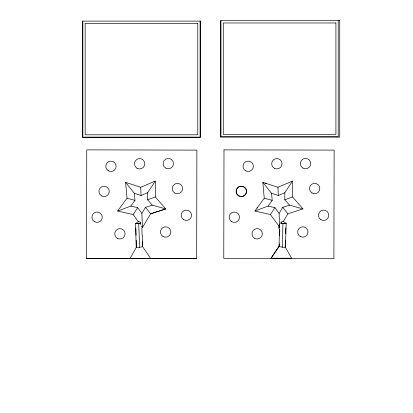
<?xml version="1.0" encoding="UTF-8"?>
<svg xmlns="http://www.w3.org/2000/svg" width="413" height="413" viewBox="0 0 413 413"><rect width="100%" height="100%" fill="white"/><g stroke="black" fill="none" stroke-linecap="round" stroke-linejoin="round"><path stroke-width="0.62" d="M86.534 258.352L86.761 149.867L196.898 150.12L196.671 258.584L86.534 258.332L130.302 258.43M165.727 208.906L152.247 205.153L147.58 199.815L147.596 192.721L155.314 181.07L155.298 196.944L165.758 208.916L150.626 213.8L142.475 227.444L141.845 226.582M223.996 149.867L223.769 258.352L333.905 258.584L334.132 150.1L223.996 149.888M282.224 247.124L282.234 247.124A3.221 0.423 8 0 0 285.46 247.113L286.183 223.371L283.251 221.513L287.861 213.8L302.992 208.916L289.482 205.153L284.815 199.815L284.831 192.721L292.549 181.07M142.082 226.825L141.726 225.813M279.586 227.165L279.018 246.262L270.969 258.275L278.305 258.244M279.379 243.737L279.312 246.102L271.021 258.28L291.717 258.275M279.622 235.456L279.792 229.545M282.234 247.124L282.946 223.263M281.346 258.239L291.681 258.275L285.192 246.897L285.404 240.036M285.595 233.66L285.775 227.78M130.049 258.424L136.44 247.15L136.228 240.283M142.47 227.408L141.86 213.423L145.495 207.331L152.247 205.153M279.689 227.057L279.09 213.423L282.729 207.331L289.482 205.153M279.833 227.233L270.386 214.564L254.888 211.022L264.258 198.178L262.833 182.345L277.944 187.29L292.564 181.044L292.533 196.944L302.992 208.916M140.797 223.779L138.149 223.516M133.187 214.512L137.699 207.672L130.787 206.097L117.71 211.002M270.422 214.512L274.934 207.672L268.016 206.097L254.929 211.007M130.787 206.097L134.968 200.367L134.333 193.299L125.64 182.391M268.016 206.097L272.198 200.367L271.563 193.299L262.947 182.484M257.139 207.935L257.361 207.667A1.136 0.568 16.7 0 0 257.134 207.946L257.345 207.687M136.347 223.572L135.624 223.603L138.36 221.76L133.156 214.564L117.653 211.022L127.028 198.178L125.604 182.345L140.714 187.29L155.334 181.044M138.747 223.753C142.155 222.865 139.367 221.482 138.355 221.595M134.333 193.299L141.076 195.509L147.596 192.721M271.563 193.299L278.305 195.509L284.831 192.721M147.58 199.815L155.242 196.96M284.815 199.815L292.476 196.96M150.626 213.8L165.758 208.916M139.625 247.335L138.737 223.495M139.449 247.366A3.221 0.423 -8 0 1 136.223 247.346L135.5 223.603L136.161 223.578M136.223 223.572L136.739 223.557M136.445 223.567L136.863 223.552M136.698 223.557L137.348 223.536M137.25 223.541L137.937 223.521M137.544 223.531L138.35 223.505M150.311 258.471L196.671 258.564M280.995 223.547L284.717 223.319M150.59 258.466L142.423 246.344L142.279 241.404M149.852 258.471L129.966 258.512L130.25 258.43M142.129 258.543L150.714 258.507L145.934 258.476M142.129 258.471L138.071 258.543M285.233 223.335L286.132 223.366M134.416 258.538L135.268 258.538M139.517 258.466L132.532 258.533M133.636 258.445L131.566 258.435M132.212 258.533L130.947 258.435M131.628 258.528L130.694 258.43M131.127 258.523L130.534 258.523M285.522 223.345L285.997 223.366M284.407 223.309L285.46 223.345M283.333 223.278L283.834 223.288M282.172 247.119L282.094 247.108A3.314 0.428 7.3 0 1 279.028 246.272A3.263 0.47 7 0 1 279.338 246.107M264.315 198.194L272.198 200.367M127.085 198.194L134.968 200.367M265.471 183.207L265.347 183.166A1.998 1.998 0 0 1 266.308 183.455M265.791 183.31L266.204 183.449M283.287 221.322C282.105 221.141 279.746 222.715 282.936 223.521M282.729 207.331L287.716 213.614M145.495 207.331L150.59 213.748M274.934 207.672L279.09 213.423M137.699 207.672L141.86 213.423M277.949 187.373L278.305 195.509M140.714 187.347L141.076 195.509M135.856 228.017L136.084 235.379M142.335 235.343L142.666 246.494A3.314 0.428 -7.3 0 1 139.615 247.294M141.881 227.816L142.098 235.229M338.216 20.66L338.216 136.672L220.97 136.672L220.97 20.66M200.093 21.104L200.093 137.116L82.848 137.116L82.848 21.104M279.647 227.129A3.469 0.367 -67.2 0 1 279.751 226.794M279.725 227.455A2.948 0.547 33.6 0 1 279.673 227.047M280.923 223.624A1.802 0.996 -59.2 0 1 281.026 222.271M278.398 228.27A9.814 2.865 -62.6 0 1 279.678 224.016M285.182 246.897A3.314 0.434 8.3 0 1 285.46 247.077M142.402 246.349A3.263 0.47 -7 0 1 142.64 246.447M140.219 222.545A1.729 0.537 66 0 1 140.497 223.474M139.718 223.18A8.632 0.971 62.7 0 1 140.312 224.419M136.223 247.31A3.314 0.434 -8.3 0 1 136.45 247.15M339.749 20.65L220.501 20.65L220.501 137.137L339.749 137.137L339.749 20.65M200.398 21.094L82.419 21.094L82.419 137.581L200.398 137.581L200.398 21.094M335.914 22.963L223.273 22.963L223.273 134.37L335.914 134.37L335.914 22.963M197.791 23.407L85.15 23.407L85.15 134.814L197.791 134.814L197.791 23.407M254.501 238.239A5.183 5.183 0 0 0 262.338 233.861A5.183 5.183 0 0 0 254.625 229.261A5.183 5.183 0 0 0 254.501 238.239M238.678 195.829A5.183 5.183 0 0 0 246.515 191.446A5.183 5.183 0 0 0 238.802 186.846A5.183 5.183 0 0 0 238.678 195.829A5.183 5.183 0 0 0 246.515 191.456A5.183 5.183 0 0 0 238.802 186.862A5.183 5.183 0 0 0 238.678 195.839M245.544 170.745A5.183 5.183 0 0 0 253.381 166.362A5.183 5.183 0 0 0 245.668 161.767A5.183 5.183 0 0 0 245.544 170.745M300.189 236.437A5.183 5.183 0 0 0 308.026 232.054A5.183 5.183 0 0 0 300.313 227.46A5.183 5.183 0 0 0 300.189 236.437M231.657 221.667A5.183 5.183 0 0 0 239.499 217.284A5.183 5.183 0 0 0 231.781 212.69A5.183 5.183 0 0 0 231.657 221.667M302.874 168.055A5.183 5.183 0 0 0 310.715 163.672A5.183 5.183 0 0 0 302.997 159.077A5.183 5.183 0 0 0 302.874 168.055M274.211 168.205A5.183 5.183 0 0 0 282.048 163.822A5.183 5.183 0 0 0 274.335 159.227A5.183 5.183 0 0 0 274.211 168.205M320.942 219.716A5.183 5.183 0 0 0 328.779 215.333A5.183 5.183 0 0 0 321.066 210.738A5.183 5.183 0 0 0 320.942 219.716M311.985 192.99A5.183 5.183 0 0 0 319.822 188.607A5.183 5.183 0 0 0 312.109 184.012A5.183 5.183 0 0 0 311.985 192.99M174.751 193.016A5.183 5.183 0 0 0 182.587 188.633A5.183 5.183 0 0 0 174.875 184.033A5.183 5.183 0 0 0 174.751 193.016M165.644 168.07A5.183 5.183 0 0 0 173.481 163.687A5.183 5.183 0 0 0 165.768 159.093A5.183 5.183 0 0 0 165.644 168.07M136.977 168.22A5.183 5.183 0 0 0 144.813 163.837A5.183 5.183 0 0 0 137.101 159.242A5.183 5.183 0 0 0 136.977 168.22M183.708 219.726A5.183 5.183 0 0 0 191.544 215.343A5.183 5.183 0 0 0 183.831 210.749A5.183 5.183 0 0 0 183.708 219.726M162.954 236.448A5.183 5.183 0 0 0 170.796 232.065A5.183 5.183 0 0 0 163.078 227.47A5.183 5.183 0 0 0 162.954 236.448M117.271 238.255A5.183 5.183 0 0 0 125.108 233.872A5.183 5.183 0 0 0 117.395 229.272A5.183 5.183 0 0 0 117.271 238.255M94.427 221.678A5.183 5.183 0 0 0 102.264 217.3A5.183 5.183 0 0 0 94.551 212.7A5.183 5.183 0 0 0 94.427 221.678M101.443 195.839A5.183 5.183 0 0 0 109.28 191.456A5.183 5.183 0 0 0 101.567 186.862A5.183 5.183 0 0 0 101.443 195.839M108.314 170.77A5.183 5.183 0 0 0 116.151 166.387A5.183 5.183 0 0 0 108.433 161.788A5.183 5.183 0 0 0 108.314 170.77"/></g></svg>
